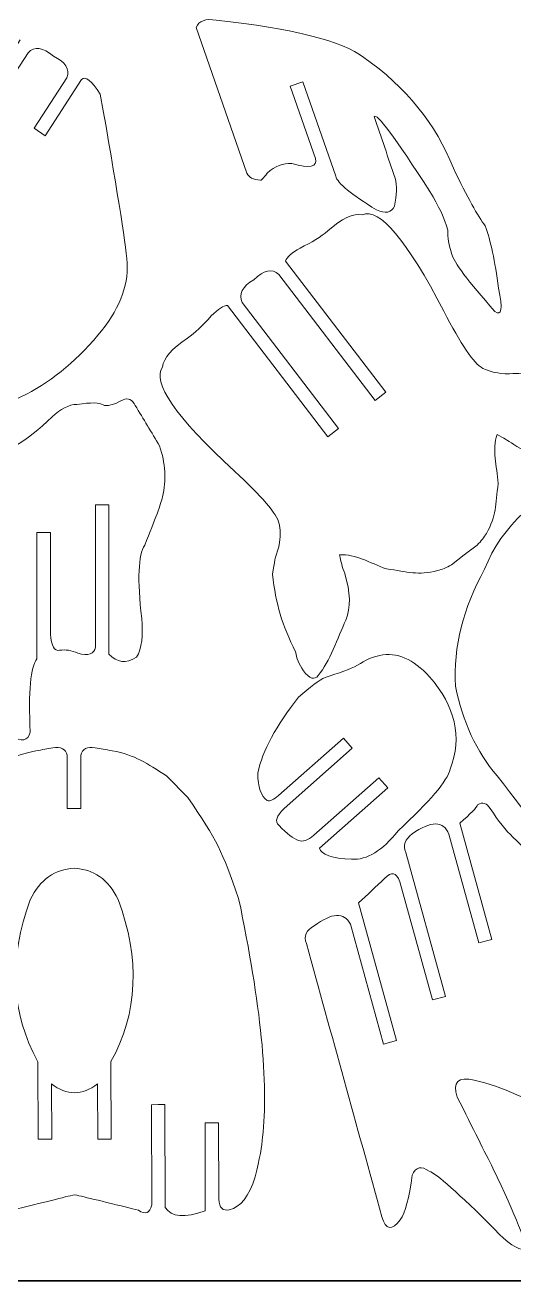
# Model space of a CAD drawing. Header units: inches. Extents: x -12 to 12, y -9 to 9.
# Drawn here: x 1.01 to 4.99, y -9 to 1.24 of the extents above; entities that cross this region are included whole.
import ezdxf

# ---------------------------------------------------------------- set-up
doc = ezdxf.new("R2010")
doc.units = ezdxf.units.IN
doc.header["$MEASUREMENT"] = 0
doc.layers.add('Layer 1', color=7, linetype='Continuous')
doc.layers.add('Layer 2', color=5, linetype='Continuous')

msp = doc.modelspace()

# ---------------------------------------------------------------- linework, layer by layer
at = {"layer": 'Layer 1', "lineweight": 9}
for points, knots in [([(2.817, 0.029), (2.817, 0.029), (2.405, 1.217), (2.405, 1.217), (2.405, 1.217), (2.425, 1.271), (2.479, 1.291), (2.568, 1.276), (2.568, 1.276), (3.192, 1.209), (3.592, 1.108), (3.77, 0.972), (3.77, 0.972), (4.115, 0.73), (4.358, 0.429), (4.499, 0.071), (4.499, 0.071), (4.613, -0.167), (4.7, -0.323), (4.758, -0.4), (4.758, -0.4), (4.803, -0.518), (4.839, -0.687), (4.867, -0.908), (4.867, -0.908), (4.904, -1.077), (4.894, -1.14), (4.837, -1.097), (4.837, -1.097), (4.619, -0.853), (4.501, -0.696), (4.485, -0.625), (4.485, -0.625), (4.463, -0.558), (4.452, -0.494), (4.453, -0.435), (4.453, -0.435), (4.429, -0.342), (4.381, -0.237), (4.307, -0.12), (4.307, -0.12), (4.023, 0.323), (3.873, 0.526), (3.855, 0.49), (3.855, 0.49), (3.912, 0.323), (3.968, 0.155), (4.025, -0.012), (4.025, -0.012), (4.04, -0.073), (4.038, -0.15), (4.019, -0.24), (4.019, -0.24), (3.994, -0.293), (3.946, -0.303), (3.873, -0.27), (3.873, -0.27), (3.667, -0.144), (3.556, -0.053), (3.541, 0.004)], [0, 0, 0, 0, 0.066667, 0.066667, 0.066667, 0.066667, 0.133333, 0.133333, 0.133333, 0.133333, 0.2, 0.2, 0.2, 0.2, 0.266667, 0.266667, 0.266667, 0.266667, 0.333333, 0.333333, 0.333333, 0.333333, 0.4, 0.4, 0.4, 0.4, 0.466667, 0.466667, 0.466667, 0.466667, 0.533333, 0.533333, 0.533333, 0.533333, 0.6, 0.6, 0.6, 0.6, 0.666667, 0.666667, 0.666667, 0.666667, 0.733333, 0.733333, 0.733333, 0.733333, 0.8, 0.8, 0.8, 0.8, 0.866667, 0.866667, 0.866667, 0.866667, 0.933333, 0.933333, 0.933333, 0.933333, 1, 1, 1, 1]), ([(0.971, 1.115), (0.971, 1.115), (0.675, 0.658), (0.675, 0.658), (0.675, 0.658), (0.675, 0.658), (0.767, 0.599), (0.767, 0.599), (0.767, 0.599), (0.767, 0.599), (1.035, 1.011), (1.035, 1.011)], [0, 0, 0, 0, 0.333333, 0.333333, 0.333333, 0.333333, 0.666667, 0.666667, 0.666667, 0.666667, 1, 1, 1, 1]), ([(1.471, 0.793), (1.502, 0.823), (1.552, 0.784), (1.623, 0.674), (1.623, 0.674), (1.754, -0.066), (1.827, -0.525), (1.842, -0.703), (1.842, -0.703), (1.852, -0.896), (1.772, -1.092), (1.603, -1.292), (1.603, -1.292), (1.411, -1.52), (1.203, -1.686), (0.981, -1.792), (0.981, -1.792), (0.631, -1.967), (0.315, -2.116), (0.034, -2.24), (0.034, -2.24), (-0.269, -2.361), (-0.509, -2.375), (-0.687, -2.28), (-0.687, -2.28), (-0.742, -2.252), (-0.759, -2.218), (-0.737, -2.177)], [0, 0, 0, 0, 0.142857, 0.142857, 0.142857, 0.142857, 0.285714, 0.285714, 0.285714, 0.285714, 0.428571, 0.428571, 0.428571, 0.428571, 0.571429, 0.571429, 0.571429, 0.571429, 0.714286, 0.714286, 0.714286, 0.714286, 0.857143, 0.857143, 0.857143, 0.857143, 1, 1, 1, 1]), ([(1.35, 0.807), (1.35, 0.807), (1.083, 0.395), (1.083, 0.395), (1.083, 0.395), (1.083, 0.395), (1.175, 0.335), (1.175, 0.335), (1.175, 0.335), (1.175, 0.335), (1.471, 0.792), (1.471, 0.792)], [0, 0, 0, 0, 0.333333, 0.333333, 0.333333, 0.333333, 0.666667, 0.666667, 0.666667, 0.666667, 1, 1, 1, 1]), ([(3.541, 0.004), (3.541, 0.004), (3.274, 0.775), (3.274, 0.775), (3.274, 0.775), (3.274, 0.775), (3.171, 0.739), (3.171, 0.739), (3.171, 0.739), (3.171, 0.739), (3.375, 0.149), (3.375, 0.149)], [0, 0, 0, 0, 0.333333, 0.333333, 0.333333, 0.333333, 0.666667, 0.666667, 0.666667, 0.666667, 1, 1, 1, 1]), ([(2.817, 0.029), (2.832, -0.005), (2.869, -0.024), (2.927, -0.027), (2.927, -0.027), (2.931, -0.034), (2.949, -0.015), (2.983, 0.03), (2.983, 0.03), (3.045, 0.087), (3.112, 0.113), (3.183, 0.108), (3.183, 0.108), (3.33, 0.066), (3.394, 0.079), (3.375, 0.149)], [0, 0, 0, 0, 0.25, 0.25, 0.25, 0.25, 0.5, 0.5, 0.5, 0.5, 0.75, 0.75, 0.75, 0.75, 1, 1, 1, 1]), ([(3.133, -0.687), (3.143, -0.655), (3.182, -0.62), (3.25, -0.581), (3.25, -0.581), (3.346, -0.535), (3.421, -0.489), (3.477, -0.442), (3.477, -0.442), (3.591, -0.34), (3.684, -0.296), (3.757, -0.309)], [0, 0, 0, 0, 0.333333, 0.333333, 0.333333, 0.333333, 0.666667, 0.666667, 0.666667, 0.666667, 1, 1, 1, 1]), ([(4.739, -1.562), (4.665, -1.52), (4.559, -1.364), (4.421, -1.095), (4.421, -1.095), (4.12, -0.514), (3.898, -0.252), (3.757, -0.309)], [0, 0, 0, 0, 0.5, 0.5, 0.5, 0.5, 1, 1, 1, 1]), ([(3.078, -0.796), (3.078, -0.796), (3.862, -1.824), (3.862, -1.824), (3.862, -1.824), (3.862, -1.824), (3.949, -1.757), (3.949, -1.757), (3.949, -1.757), (3.949, -1.757), (3.133, -0.687), (3.133, -0.687)], [0, 0, 0, 0, 0.333333, 0.333333, 0.333333, 0.333333, 0.666667, 0.666667, 0.666667, 0.666667, 1, 1, 1, 1]), ([(2.66, -1.048), (2.627, -1.049), (2.583, -1.078), (2.527, -1.134), (2.527, -1.134), (2.457, -1.213), (2.393, -1.274), (2.333, -1.316), (2.333, -1.316), (2.205, -1.399), (2.138, -1.477), (2.131, -1.551)], [0, 0, 0, 0, 0.333333, 0.333333, 0.333333, 0.333333, 0.666667, 0.666667, 0.666667, 0.666667, 1, 1, 1, 1]), ([(2.66, -1.048), (2.66, -1.048), (3.476, -2.119), (3.476, -2.119), (3.476, -2.119), (3.476, -2.119), (3.563, -2.052), (3.563, -2.052), (3.563, -2.052), (3.563, -2.052), (2.78, -1.024), (2.78, -1.024)], [0, 0, 0, 0, 0.333333, 0.333333, 0.333333, 0.333333, 0.666667, 0.666667, 0.666667, 0.666667, 1, 1, 1, 1]), ([(3.081, -2.828), (3.06, -2.746), (2.938, -2.603), (2.715, -2.399), (2.715, -2.399), (2.233, -1.955), (2.039, -1.672), (2.131, -1.551)], [0, 0, 0, 0, 0.5, 0.5, 0.5, 0.5, 1, 1, 1, 1]), ([(4.739, -1.562), (4.828, -1.597), (4.817, -1.593), (4.921, -1.607), (4.921, -1.607), (5.021, -1.601), (5.043, -1.604), (5.151, -1.617), (5.151, -1.617), (5.377, -1.707), (5.529, -1.8), (5.712, -1.965)], [0, 0, 0, 0, 0.333333, 0.333333, 0.333333, 0.333333, 0.666667, 0.666667, 0.666667, 0.666667, 1, 1, 1, 1]), ([(2.131, -2.609), (2.161, -2.472), (2.153, -2.334), (2.106, -2.194), (2.106, -2.194), (2.04, -2.084), (1.974, -1.974), (1.908, -1.864), (1.908, -1.864), (1.883, -1.816), (1.85, -1.8), (1.809, -1.819), (1.809, -1.819), (1.73, -1.86), (1.676, -1.874), (1.645, -1.86), (1.645, -1.86), (1.619, -1.84), (1.548, -1.839), (1.433, -1.855), (1.433, -1.855), (1.367, -1.858), (1.299, -1.892), (1.23, -1.958), (1.23, -1.958), (1.023, -2.158), (0.822, -2.279), (0.627, -2.32), (0.627, -2.32), (0.535, -2.352), (0.423, -2.372), (0.292, -2.38), (0.292, -2.38), (0.182, -2.392), (0.067, -2.431), (-0.055, -2.499), (-0.055, -2.499), (-0.325, -2.672), (-0.518, -2.779), (-0.633, -2.821), (-0.633, -2.821), (-0.68, -2.851), (-0.776, -2.861), (-0.918, -2.851), (-0.918, -2.851), (-0.973, -2.847), (-1.036, -2.857), (-1.107, -2.883), (-1.107, -2.883), (-1.211, -2.927), (-1.275, -2.929), (-1.299, -2.89), (-1.299, -2.89), (-1.586, -2.507), (-1.761, -2.295), (-1.826, -2.254), (-1.826, -2.254), (-1.974, -2.126), (-2.133, -2.052), (-2.305, -2.032)], [0, 0, 0, 0, 0.066667, 0.066667, 0.066667, 0.066667, 0.133333, 0.133333, 0.133333, 0.133333, 0.2, 0.2, 0.2, 0.2, 0.266667, 0.266667, 0.266667, 0.266667, 0.333333, 0.333333, 0.333333, 0.333333, 0.4, 0.4, 0.4, 0.4, 0.466667, 0.466667, 0.466667, 0.466667, 0.533333, 0.533333, 0.533333, 0.533333, 0.6, 0.6, 0.6, 0.6, 0.666667, 0.666667, 0.666667, 0.666667, 0.733333, 0.733333, 0.733333, 0.733333, 0.8, 0.8, 0.8, 0.8, 0.866667, 0.866667, 0.866667, 0.866667, 0.933333, 0.933333, 0.933333, 0.933333, 1, 1, 1, 1]), ([(4.991, -2.182), (4.937, -2.146), (4.913, -2.131), (4.855, -2.101), (4.855, -2.101), (4.812, -2.227), (4.854, -2.353), (4.865, -2.501), (4.865, -2.501), (4.841, -2.676), (4.851, -2.762), (4.768, -2.907)], [0, 0, 0, 0, 0.333333, 0.333333, 0.333333, 0.333333, 0.666667, 0.666667, 0.666667, 0.666667, 1, 1, 1, 1]), ([(6.109, -2.33), (5.979, -2.302), (5.812, -2.331), (5.608, -2.417), (5.608, -2.417), (5.18, -2.583), (4.896, -2.843), (4.754, -3.198), (4.754, -3.198), (4.578, -3.513), (4.499, -3.831), (4.517, -4.152), (4.517, -4.152), (4.575, -4.444), (4.687, -4.687), (4.855, -4.882), (4.855, -4.882), (5.14, -5.249), (5.31, -5.477), (5.365, -5.566), (5.365, -5.566), (5.597, -5.963), (5.841, -6.175), (6.096, -6.201), (6.096, -6.201), (6.266, -6.212), (6.351, -6.2), (6.351, -6.166)], [0, 0, 0, 0, 0.142857, 0.142857, 0.142857, 0.142857, 0.285714, 0.285714, 0.285714, 0.285714, 0.428571, 0.428571, 0.428571, 0.428571, 0.571429, 0.571429, 0.571429, 0.571429, 0.714286, 0.714286, 0.714286, 0.714286, 0.857143, 0.857143, 0.857143, 0.857143, 1, 1, 1, 1]), ([(1.693, -3.891), (1.758, -3.961), (1.833, -3.97), (1.919, -3.916), (1.919, -3.916), (1.96, -3.844), (1.974, -3.739), (1.96, -3.6), (1.96, -3.6), (1.924, -3.282), (1.932, -3.083), (1.985, -3.002), (1.985, -3.002), (2.07, -2.793), (2.118, -2.661), (2.131, -2.609)], [0, 0, 0, 0, 0.25, 0.25, 0.25, 0.25, 0.5, 0.5, 0.5, 0.5, 0.75, 0.75, 0.75, 0.75, 1, 1, 1, 1]), ([(1.583, -3.833), (1.583, -3.833), (1.583, -2.673), (1.583, -2.673), (1.583, -2.673), (1.583, -2.673), (1.638, -2.673), (1.638, -2.673)], [0, 0, 0, 0, 0.5, 0.5, 0.5, 0.5, 1, 1, 1, 1]), ([(1.693, -3.891), (1.693, -3.891), (1.693, -2.673), (1.693, -2.673), (1.693, -2.673), (1.693, -2.673), (1.638, -2.673), (1.638, -2.673)], [0, 0, 0, 0, 0.5, 0.5, 0.5, 0.5, 1, 1, 1, 1]), ([(3.081, -2.828), (3.092, -2.923), (3.091, -2.912), (3.077, -3.016), (3.077, -3.016), (3.045, -3.11), (3.042, -3.133), (3.026, -3.24), (3.026, -3.24), (3.053, -3.482), (3.103, -3.653), (3.214, -3.873)], [0, 0, 0, 0, 0.333333, 0.333333, 0.333333, 0.333333, 0.666667, 0.666667, 0.666667, 0.666667, 1, 1, 1, 1]), ([(1.107, -3.929), (1.107, -3.929), (1.107, -2.901), (1.107, -2.901), (1.107, -2.901), (1.107, -2.901), (1.162, -2.901), (1.162, -2.901)], [0, 0, 0, 0, 0.5, 0.5, 0.5, 0.5, 1, 1, 1, 1]), ([(1.217, -3.728), (1.217, -3.728), (1.217, -2.901), (1.217, -2.901), (1.217, -2.901), (1.217, -2.901), (1.162, -2.901), (1.162, -2.901)], [0, 0, 0, 0, 0.5, 0.5, 0.5, 0.5, 1, 1, 1, 1]), ([(4.588, -3.082), (4.588, -3.082), (4.693, -3.002), (4.693, -3.002), (4.693, -3.002), (4.726, -2.97), (4.752, -2.938), (4.768, -2.907)], [0, 0, 0, 0, 0.5, 0.5, 0.5, 0.5, 1, 1, 1, 1]), ([(3.614, -3.235), (3.592, -3.173), (3.585, -3.145), (3.571, -3.082), (3.571, -3.082), (3.704, -3.073), (3.814, -3.147), (3.954, -3.196), (3.954, -3.196), (4.129, -3.22), (4.21, -3.252), (4.371, -3.21)], [0, 0, 0, 0, 0.333333, 0.333333, 0.333333, 0.333333, 0.666667, 0.666667, 0.666667, 0.666667, 1, 1, 1, 1]), ([(4.588, -3.082), (4.588, -3.082), (4.483, -3.162), (4.483, -3.162), (4.483, -3.162), (4.443, -3.186), (4.406, -3.202), (4.371, -3.21)], [0, 0, 0, 0, 0.5, 0.5, 0.5, 0.5, 1, 1, 1, 1]), ([(3.622, -3.614), (3.557, -3.759), (3.492, -3.955), (3.398, -4.065), (3.398, -4.065), (3.368, -4.106), (3.328, -4.093), (3.277, -4.026), (3.277, -4.026), (3.242, -3.974), (3.221, -3.923), (3.214, -3.873)], [0, 0, 0, 0, 0.333333, 0.333333, 0.333333, 0.333333, 0.666667, 0.666667, 0.666667, 0.666667, 1, 1, 1, 1]), ([(1.217, -3.728), (1.224, -3.824), (1.249, -3.868), (1.291, -3.86), (1.291, -3.86), (1.339, -3.852), (1.389, -3.859), (1.44, -3.884), (1.44, -3.884), (1.527, -3.907), (1.575, -3.89), (1.583, -3.833)], [0, 0, 0, 0, 0.333333, 0.333333, 0.333333, 0.333333, 0.666667, 0.666667, 0.666667, 0.666667, 1, 1, 1, 1]), ([(4.304, -4.075), (4.173, -3.93), (4.038, -3.873), (3.9, -3.902), (3.9, -3.902), (3.841, -3.913), (3.781, -3.94), (3.719, -3.982)], [0, 0, 0, 0, 0.5, 0.5, 0.5, 0.5, 1, 1, 1, 1]), ([(0.72, -4.385), (0.723, -4.45), (0.782, -4.507), (0.897, -4.557), (0.897, -4.557), (0.982, -4.609), (1.034, -4.599), (1.052, -4.527), (1.052, -4.527), (1.036, -4.196), (1.054, -3.997), (1.107, -3.929)], [0, 0, 0, 0, 0.333333, 0.333333, 0.333333, 0.333333, 0.666667, 0.666667, 0.666667, 0.666667, 1, 1, 1, 1]), ([(3.719, -3.982), (3.656, -4.013), (3.568, -4.046), (3.454, -4.082), (3.454, -4.082), (3.405, -4.102), (3.333, -4.156), (3.238, -4.243), (3.238, -4.243), (3.056, -4.472), (2.945, -4.678), (2.905, -4.862), (2.905, -4.862), (2.907, -4.975), (2.932, -5.049), (2.981, -5.084), (2.981, -5.084), (3.006, -5.092), (3.037, -5.078), (3.075, -5.043)], [0, 0, 0, 0, 0.2, 0.2, 0.2, 0.2, 0.4, 0.4, 0.4, 0.4, 0.6, 0.6, 0.6, 0.6, 0.8, 0.8, 0.8, 0.8, 1, 1, 1, 1]), ([(3.408, -5.474), (3.424, -5.526), (3.511, -5.555), (3.67, -5.563), (3.67, -5.563), (3.795, -5.571), (3.921, -5.493), (4.049, -5.331), (4.049, -5.331), (4.307, -5.093), (4.449, -4.925), (4.474, -4.828), (4.474, -4.828), (4.573, -4.567), (4.516, -4.316), (4.304, -4.075)], [0, 0, 0, 0, 0.25, 0.25, 0.25, 0.25, 0.5, 0.5, 0.5, 0.5, 0.75, 0.75, 0.75, 0.75, 1, 1, 1, 1]), ([(3.075, -5.043), (3.075, -5.043), (3.603, -4.575), (3.603, -4.575), (3.603, -4.575), (3.603, -4.575), (3.676, -4.657), (3.676, -4.657), (3.676, -4.657), (3.676, -4.657), (3.121, -5.15), (3.121, -5.15)], [0, 0, 0, 0, 0.333333, 0.333333, 0.333333, 0.333333, 0.666667, 0.666667, 0.666667, 0.666667, 1, 1, 1, 1]), ([(0.071, -5.887), (0.206, -5.494), (0.242, -5.418), (0.481, -5.063), (0.481, -5.063), (0.481, -5.063), (0.657, -4.887), (0.657, -4.887), (0.657, -4.887), (0.815, -4.783), (0.907, -4.716), (1.097, -4.68)], [0, 0, 0, 0, 0.333333, 0.333333, 0.333333, 0.333333, 0.666667, 0.666667, 0.666667, 0.666667, 1, 1, 1, 1]), ([(2.75, -5.882), (2.613, -5.49), (2.577, -5.414), (2.337, -5.06), (2.337, -5.06), (2.337, -5.06), (2.161, -4.884), (2.161, -4.884), (2.161, -4.884), (2.002, -4.78), (1.909, -4.715), (1.72, -4.679)], [0, 0, 0, 0, 0.333333, 0.333333, 0.333333, 0.333333, 0.666667, 0.666667, 0.666667, 0.666667, 1, 1, 1, 1]), ([(1.353, -4.715), (1.353, -4.715), (1.354, -5.149), (1.354, -5.149), (1.354, -5.149), (1.354, -5.149), (1.409, -5.149), (1.409, -5.149)], [0, 0, 0, 0, 0.5, 0.5, 0.5, 0.5, 1, 1, 1, 1]), ([(1.463, -4.715), (1.463, -4.715), (1.464, -5.149), (1.464, -5.149), (1.464, -5.149), (1.464, -5.149), (1.409, -5.149), (1.409, -5.149)], [0, 0, 0, 0, 0.5, 0.5, 0.5, 0.5, 1, 1, 1, 1]), ([(3.363, -5.368), (3.363, -5.368), (3.891, -4.899), (3.891, -4.899), (3.891, -4.899), (3.891, -4.899), (3.964, -4.982), (3.964, -4.982), (3.964, -4.982), (3.964, -4.982), (3.408, -5.474), (3.408, -5.474)], [0, 0, 0, 0, 0.333333, 0.333333, 0.333333, 0.333333, 0.666667, 0.666667, 0.666667, 0.666667, 1, 1, 1, 1]), ([(4.551, -5.269), (4.641, -5.192), (4.689, -5.142), (4.697, -5.119), (4.697, -5.119), (4.737, -5.094), (4.772, -5.105), (4.8, -5.15)], [0, 0, 0, 0, 0.5, 0.5, 0.5, 0.5, 1, 1, 1, 1]), ([(3.121, -5.15), (3.057, -5.209), (3.043, -5.255), (3.079, -5.288), (3.079, -5.288), (3.144, -5.356), (3.197, -5.396), (3.239, -5.41), (3.239, -5.41), (3.272, -5.424), (3.313, -5.41), (3.363, -5.368)], [0, 0, 0, 0, 0.333333, 0.333333, 0.333333, 0.333333, 0.666667, 0.666667, 0.666667, 0.666667, 1, 1, 1, 1]), ([(4.8, -5.15), (4.867, -5.252), (4.928, -5.33), (4.985, -5.384), (4.985, -5.384), (5.151, -5.543), (5.228, -5.646), (5.217, -5.692), (5.217, -5.692), (5.254, -5.792), (5.244, -5.938), (5.187, -6.133), (5.187, -6.133), (5.136, -6.353), (5.178, -6.544), (5.313, -6.706), (5.313, -6.706), (5.696, -7.169), (5.92, -7.469), (5.987, -7.606), (5.987, -7.606), (6.238, -8.001), (6.372, -8.27), (6.39, -8.414), (6.39, -8.414), (6.354, -8.439), (6.277, -8.394), (6.159, -8.279), (6.159, -8.279), (5.618, -7.778), (5.122, -7.473), (4.67, -7.364), (4.67, -7.364), (4.538, -7.332), (4.491, -7.378), (4.531, -7.502), (4.531, -7.502), (4.66, -7.76), (4.757, -7.953), (4.821, -8.08), (4.821, -8.08), (5.012, -8.482), (5.1, -8.704), (5.085, -8.746), (5.085, -8.746), (5.021, -8.748), (4.938, -8.692), (4.835, -8.578), (4.835, -8.578), (4.541, -8.285), (4.363, -8.128), (4.302, -8.105), (4.302, -8.105), (4.238, -8.06), (4.192, -8.071), (4.164, -8.138), (4.164, -8.138), (4.14, -8.323), (4.107, -8.445), (4.066, -8.502), (4.066, -8.502), (4, -8.593), (3.95, -8.585), (3.917, -8.477)], [0, 0, 0, 0, 0.0625, 0.0625, 0.0625, 0.0625, 0.125, 0.125, 0.125, 0.125, 0.1875, 0.1875, 0.1875, 0.1875, 0.25, 0.25, 0.25, 0.25, 0.3125, 0.3125, 0.3125, 0.3125, 0.375, 0.375, 0.375, 0.375, 0.4375, 0.4375, 0.4375, 0.4375, 0.5, 0.5, 0.5, 0.5, 0.5625, 0.5625, 0.5625, 0.5625, 0.625, 0.625, 0.625, 0.625, 0.6875, 0.6875, 0.6875, 0.6875, 0.75, 0.75, 0.75, 0.75, 0.8125, 0.8125, 0.8125, 0.8125, 0.875, 0.875, 0.875, 0.875, 0.9375, 0.9375, 0.9375, 0.9375, 1, 1, 1, 1]), ([(4.111, -5.509), (4.088, -5.45), (4.106, -5.4), (4.163, -5.357), (4.163, -5.357), (4.318, -5.248), (4.417, -5.248), (4.463, -5.359)], [0, 0, 0, 0, 0.5, 0.5, 0.5, 0.5, 1, 1, 1, 1]), ([(4.463, -5.359), (4.463, -5.359), (4.707, -6.245), (4.707, -6.245), (4.707, -6.245), (4.707, -6.245), (4.812, -6.216), (4.812, -6.216), (4.812, -6.216), (4.812, -6.216), (4.551, -5.269), (4.551, -5.269)], [0, 0, 0, 0, 0.333333, 0.333333, 0.333333, 0.333333, 0.666667, 0.666667, 0.666667, 0.666667, 1, 1, 1, 1]), ([(4.064, -5.748), (4.064, -5.748), (4.329, -6.71), (4.329, -6.71), (4.329, -6.71), (4.329, -6.71), (4.434, -6.681), (4.434, -6.681), (4.434, -6.681), (4.434, -6.681), (4.111, -5.509), (4.111, -5.509)], [0, 0, 0, 0, 0.333333, 0.333333, 0.333333, 0.333333, 0.666667, 0.666667, 0.666667, 0.666667, 1, 1, 1, 1]), ([(1.115, -7.214), (0.895, -6.818), (0.874, -6.378), (1.052, -5.893), (1.052, -5.893), (1.133, -5.728), (1.252, -5.643), (1.41, -5.637)], [0, 0, 0, 0, 0.5, 0.5, 0.5, 0.5, 1, 1, 1, 1]), ([(1.71, -7.213), (1.929, -6.816), (1.948, -6.376), (1.769, -5.892), (1.769, -5.892), (1.687, -5.727), (1.567, -5.642), (1.41, -5.637)], [0, 0, 0, 0, 0.5, 0.5, 0.5, 0.5, 1, 1, 1, 1]), ([(3.727, -5.919), (3.798, -5.853), (3.869, -5.786), (3.939, -5.72), (3.939, -5.72), (3.994, -5.659), (4.035, -5.668), (4.064, -5.748)], [0, 0, 0, 0, 0.5, 0.5, 0.5, 0.5, 1, 1, 1, 1]), ([(3.662, -6.092), (3.662, -6.092), (3.931, -7.07), (3.931, -7.07), (3.931, -7.07), (3.931, -7.07), (4.036, -7.041), (4.036, -7.041), (4.036, -7.041), (4.036, -7.041), (3.727, -5.919), (3.727, -5.919)], [0, 0, 0, 0, 0.333333, 0.333333, 0.333333, 0.333333, 0.666667, 0.666667, 0.666667, 0.666667, 1, 1, 1, 1]), ([(3.917, -8.477), (3.712, -7.735), (3.507, -6.993), (3.302, -6.251), (3.302, -6.251), (3.278, -6.188), (3.3, -6.14), (3.366, -6.107), (3.366, -6.107), (3.508, -5.998), (3.607, -5.993), (3.662, -6.092)], [0, 0, 0, 0, 0.333333, 0.333333, 0.333333, 0.333333, 0.666667, 0.666667, 0.666667, 0.666667, 1, 1, 1, 1]), ([(1.225, -7.394), (1.225, -7.394), (1.227, -7.846), (1.227, -7.846), (1.227, -7.846), (1.227, -7.846), (1.117, -7.846), (1.117, -7.846), (1.117, -7.846), (1.117, -7.846), (1.115, -7.214), (1.115, -7.214)], [0, 0, 0, 0, 0.333333, 0.333333, 0.333333, 0.333333, 0.666667, 0.666667, 0.666667, 0.666667, 1, 1, 1, 1]), ([(1.71, -7.213), (1.71, -7.213), (1.712, -7.845), (1.712, -7.845), (1.712, -7.845), (1.712, -7.845), (1.602, -7.845), (1.602, -7.845), (1.602, -7.845), (1.602, -7.845), (1.601, -7.393), (1.601, -7.393)], [0, 0, 0, 0, 0.333333, 0.333333, 0.333333, 0.333333, 0.666667, 0.666667, 0.666667, 0.666667, 1, 1, 1, 1]), ([(2.042, -8.381), (2.042, -8.381), (2.041, -7.564), (2.041, -7.564), (2.041, -7.564), (2.041, -7.564), (2.095, -7.563), (2.095, -7.563)], [0, 0, 0, 0, 0.5, 0.5, 0.5, 0.5, 1, 1, 1, 1]), ([(2.152, -8.401), (2.152, -8.401), (2.15, -7.563), (2.15, -7.563), (2.15, -7.563), (2.15, -7.563), (2.095, -7.563), (2.095, -7.563)], [0, 0, 0, 0, 0.5, 0.5, 0.5, 0.5, 1, 1, 1, 1]), ([(2.478, -8.43), (2.478, -8.43), (2.477, -7.712), (2.477, -7.712), (2.477, -7.712), (2.477, -7.712), (2.532, -7.711), (2.532, -7.711)], [0, 0, 0, 0, 0.5, 0.5, 0.5, 0.5, 1, 1, 1, 1]), ([(2.588, -8.334), (2.588, -8.334), (2.587, -7.711), (2.587, -7.711), (2.587, -7.711), (2.587, -7.711), (2.532, -7.711), (2.532, -7.711)], [0, 0, 0, 0, 0.5, 0.5, 0.5, 0.5, 1, 1, 1, 1]), ([(2.588, -8.334), (2.593, -8.404), (2.621, -8.433), (2.674, -8.42), (2.674, -8.42), (2.764, -8.4), (2.835, -8.311), (2.884, -8.151), (2.884, -8.151), (2.921, -8.007), (2.941, -7.899), (2.945, -7.829)], [0, 0, 0, 0, 0.333333, 0.333333, 0.333333, 0.333333, 0.666667, 0.666667, 0.666667, 0.666667, 1, 1, 1, 1])]:
    msp.add_open_spline(points, degree=3, knots=knots, dxfattribs=at)
for points in [[(1.241, 0.984), (1.155, 1.056), (1.086, 1.065), (1.035, 1.011)], [(1.241, 0.984), (1.341, 0.935), (1.378, 0.877), (1.35, 0.807)], [(2.875, -0.839), (2.954, -0.761), (3.022, -0.746), (3.078, -0.796)], [(2.875, -0.839), (2.778, -0.895), (2.747, -0.957), (2.78, -1.024)], [(4.991, -2.182), (5.123, -2.269), (5.245, -2.305), (5.355, -2.291)], [(3.614, -3.235), (3.662, -3.385), (3.665, -3.512), (3.622, -3.614)], [(1.097, -4.68), (1.15, -4.67), (1.196, -4.662), (1.235, -4.655)], [(1.235, -4.655), (1.302, -4.644), (1.342, -4.664), (1.353, -4.715)], [(1.582, -4.654), (1.514, -4.643), (1.475, -4.664), (1.463, -4.715)], [(1.72, -4.679), (1.667, -4.669), (1.621, -4.661), (1.582, -4.654)], [(2.75, -5.882), (2.931, -6.746), (2.996, -7.395), (2.945, -7.829)], [(1.225, -7.394), (1.35, -7.491), (1.476, -7.491), (1.601, -7.393)], [(1.415, -8.298), (1.335, -8.316), (1.162, -8.359), (0.897, -8.426)], [(1.415, -8.298), (1.495, -8.316), (1.667, -8.358), (1.933, -8.424)], [(2.042, -8.381), (2.027, -8.449), (1.991, -8.463), (1.933, -8.424)], [(2.478, -8.43), (2.31, -8.489), (2.202, -8.48), (2.152, -8.401)]]:
    msp.add_open_spline(points, degree=3, dxfattribs=at)
at = {"layer": 'Layer 2', "lineweight": 35}
msp.add_open_spline([(-12, 9), (-12, 9), (12, 9), (12, 9), (12, 9), (12, 9), (12, -9), (12, -9), (12, -9), (12, -9), (-12, -9), (-12, -9), (-12, -9), (-12, -9), (-12, 9), (-12, 9)], degree=3, knots=[0, 0, 0, 0, 0.25, 0.25, 0.25, 0.25, 0.5, 0.5, 0.5, 0.5, 0.75, 0.75, 0.75, 0.75, 1, 1, 1, 1], dxfattribs=at)

doc.saveas('drawing.dxf')
